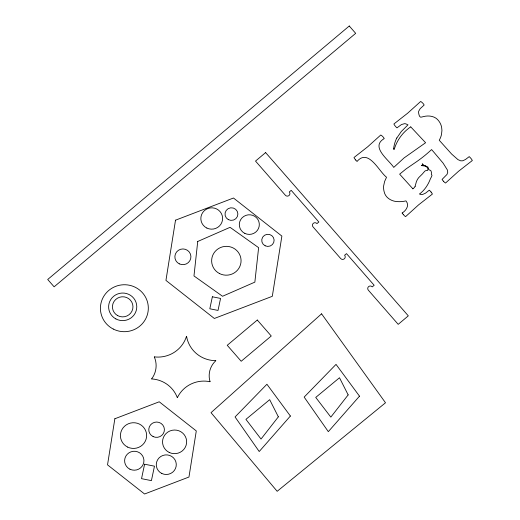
<?xml version="1.0" encoding="UTF-8"?>
<svg xmlns="http://www.w3.org/2000/svg" width="520" height="520" viewBox="0 0 520 520"><rect width="100%" height="100%" fill="white"/><g stroke="black" fill="none" stroke-linecap="round" stroke-linejoin="round"><path stroke-width="0.78" d="M415.097 186.316L415.916 183.404A14.3 14.014 -4.6 0 1 418.828 177.508L422.403 173.959A12.974 12.714 -4.6 0 0 423.026 173.206L424.788 171.178A3.361 3.289 -4.6 0 1 425.243 170.892L425.399 170.82A5.785 5.668 -4.6 0 1 427.661 170.372C428.876 167.967 426.017 165.977 423.865 165.874A9.887 9.691 -4.6 0 0 423.495 165.847L422.051 165.64M177.385 397.637L178.003 396.422A29.224 28.639 -4.6 0 1 210.002 381.719M394.108 149.175L393.523 149.045M396.832 138.008L401.297 131.515L407.999 124.846L405.932 123.909A5.408 5.298 -4.6 0 0 404.469 123.682L401.447 124.553L396.975 127.874A10.979 10.758 -4.6 0 1 395.882 126.802L395.571 126.451A10.946 10.725 -4.6 0 1 393.881 123.981L407.628 113.224L420.667 101.465A9.191 9.009 -4.6 0 1 422.578 102.973L423.235 103.656A5.713 5.596 -4.6 0 1 424.144 105.047L420.193 108.641L418.704 111.228A4.66 4.563 -4.6 0 0 418.554 112.19C418.743 113.893 419.296 118.073 421.571 117.085A29.146 28.561 -4.6 0 1 423.566 116.578C428.994 115.154 435.578 116.162 438.893 121.134A15.814 15.496 -4.6 0 1 441.61 127.205L441.935 130.403L441.506 134.388A21.547 21.112 -4.6 0 1 440.284 138.197L439.263 140.276L451.653 154.07L457.977 159.647L460.766 160.836L462.8 160.771L465.517 159.484L469.203 156.631A10.803 10.582 -4.6 0 1 470.516 157.97L470.984 158.483A8.977 8.801 -4.6 0 1 472.322 160.531L458.543 171.275L445.523 183.047A10.784 10.569 -4.6 0 1 443.437 181.175M402.149 212.999C406.276 210.509 409.695 205.238 405.984 200.883A27.17 26.624 -4.6 0 1 398.209 201.643C392.022 201.662 385.437 198.1 384.131 191.653A17.108 16.77 -4.6 0 1 383.63 185.965L384.612 181.48L386.529 177.242C378.865 171.411 368.478 148.109 357.065 161.415A10.426 10.212 -4.6 0 1 355.973 160.349L355.661 159.998M425.035 165.678L427.895 167.05L428.987 169.904A3.796 3.725 -4.6 0 1 430.255 170.287L430.768 170.671A1.814 1.774 -4.6 0 1 431.035 170.995L431.412 172.322A6.188 6.065 -4.6 0 1 431.392 173.199L431.373 173.414A2.75 2.691 -4.6 0 0 431.399 174.356L431.483 174.408A5.09 4.986 -4.6 0 0 431.659 174.739L431.886 175.194A1.216 1.19 -4.6 0 1 431.964 175.552L431.113 177.528A14.826 14.534 -4.6 0 0 430.469 178.653C428.304 184.626 424.522 190.327 419.536 193.999A5.876 5.759 -4.6 0 0 421.252 194.506A4.719 4.628 -4.6 0 0 422.663 194.441L425.457 193.193L429.293 190.177A11.342 11.115 -4.6 0 1 430.606 191.522L431.074 192.03M410.813 126.945L425.601 142.734L404.092 157.911L393.744 167.408C388.85 159.816 369.98 146.855 384.215 138.6A5.85 5.733 -4.6 0 0 383.318 137.209L382.688 136.506A9.191 9.009 -4.6 0 0 380.757 135.018L367.725 146.763L353.977 157.528A10.946 10.725 -4.6 0 0 355.693 159.965M412.9 188.838L399.653 174.167L406.12 168.883L416.832 161.531A128.063 125.496 -4.6 0 0 430.501 150.566L431.574 149.565L433.693 151.99L443.092 163.124L447.33 169.871L447.733 172.237L447.025 174.408L442.052 179.452A11.941 11.7 -4.6 0 0 443.209 180.921L443.417 181.188M403.279 214.487L403.5 214.74A10.784 10.569 -4.6 0 0 405.574 216.645L418.632 204.828L432.38 194.09A8.977 8.801 -4.6 0 0 431.06 192.042M403.299 214.474A11.342 11.115 -4.6 0 1 402.149 213.005M425.029 165.718A5.324 5.22 -4.6 0 1 422.279 163.937M422.363 163.923A2.945 2.886 -4.6 0 0 423.807 165.588A5.857 5.74 -4.6 0 1 421.506 165.256M422.051 165.646A3.322 3.256 -4.6 0 1 421.493 165.334M415.162 186.355A7.215 7.072 -4.6 0 1 412.874 188.799M393.582 149.013A34.307 33.618 -4.6 0 1 396.767 137.976M394.29 149.188A41.984 41.145 -4.6 0 1 410.735 126.835M151.678 378.937A29.224 28.639 -4.6 0 1 177.307 397.637M154.31 356.941A22.555 22.1 -4.6 0 1 151.645 378.872M186.492 336.323A29.731 29.133 -4.6 0 1 154.356 356.882M215.755 360.659A29.731 29.133 -4.6 0 1 186.576 336.329M210.054 381.667A21.014 20.599 -4.6 0 1 215.787 360.731M197.73 241.469L193.973 275.945L222.534 296.27L254.858 282.132L258.622 247.663L230.055 227.331L197.73 241.469M114.855 418.756L107.53 464.861L144.586 494L188.962 477.035L196.287 430.931L159.231 401.791L114.855 418.756M175.513 220.181L165.945 280.404L214.344 318.468L272.311 296.309L281.879 236.087L233.48 198.016L175.513 220.181M144.593 464.204L141.537 478.66L151.411 480.636L154.466 466.18L144.593 464.204M212.362 296.784L209.82 308.789L218.023 310.427L220.558 298.428L212.362 296.784M278.35 416.832L261.027 439.049L245.928 419.361L269.685 399.678L278.35 416.832M348.16 394.894L330.837 417.112L315.738 397.423L339.495 377.748L348.16 394.894M290.387 416.032L259.214 451.522L235.053 416.956L266.929 384.248L290.387 416.032M359.489 396.168L328.315 431.659L304.155 397.091L336.031 364.384L359.489 396.168M321.581 313.827L211.029 412.666L277.173 491.303L385.502 402.779L321.581 313.827M349.265 26L47.704 279.481L54.119 286.819L355.68 33.339L349.265 26M265.616 152.594L255.515 161.083L285.382 195.254A2.574 2.522 -4.6 0 0 289.01 195.52A2.574 2.522 -4.6 0 0 289.296 191.964L291.207 190.359L318.858 221.994L316.947 223.6A2.574 2.522 -4.6 0 0 313.32 223.333A2.574 2.522 -4.6 0 0 313.034 226.895L340.685 258.531A2.574 2.522 -4.6 0 0 344.318 258.804A2.574 2.522 -4.6 0 0 344.604 255.242L346.515 253.636L374.166 285.272L372.255 286.877A2.574 2.522 -4.6 0 0 368.628 286.611A2.574 2.522 -4.6 0 0 368.342 290.173L398.203 324.344L408.304 315.855L265.616 152.594M257.296 320.034L227.24 345.293L241.196 361.263L271.252 335.998L257.296 320.034M129.954 469.216A9.665 9.471 -4.6 0 0 143.923 460.129A9.665 9.471 -4.6 0 0 128.953 452.842A9.665 9.471 -4.6 0 0 129.954 469.216M127.666 447.096A13.117 12.857 -4.6 0 0 146.62 434.772A13.117 12.857 -4.6 0 0 126.302 424.873A13.117 12.857 -4.6 0 0 127.666 447.096M153.095 436.572A7.819 7.663 -4.6 0 0 164.392 429.221A7.819 7.663 -4.6 0 0 152.282 423.325A7.819 7.663 -4.6 0 0 153.095 436.572M169.202 452.433A12.058 11.817 -4.6 0 0 186.628 441.103A12.058 11.817 -4.6 0 0 167.953 432.003A12.058 11.817 -4.6 0 0 169.202 452.433M161.805 473.466A10.004 9.802 -4.6 0 0 176.267 464.061A10.004 9.802 -4.6 0 0 160.765 456.515A10.004 9.802 -4.6 0 0 161.805 473.466M113.276 329.056A23.953 23.471 -4.6 0 0 148.304 307.151A23.953 23.471 -4.6 0 0 111.534 288.438A23.953 23.471 -4.6 0 0 113.276 329.056M117.728 315.647A10.27 10.062 -4.6 0 0 132.964 306.611A10.27 10.062 -4.6 0 0 117.409 298.22A10.27 10.062 -4.6 0 0 117.728 315.647M115.882 318.923A14.079 13.793 -4.6 0 0 136.773 306.534A14.079 13.793 -4.6 0 0 115.447 295.029A14.079 13.793 -4.6 0 0 115.882 318.923M179.303 263.861A8.027 7.865 -4.6 0 0 190.905 256.315A8.027 7.865 -4.6 0 0 178.471 250.263A8.027 7.865 -4.6 0 0 179.303 263.861M206.863 228.059A10.894 10.673 -4.6 0 0 222.599 217.822A10.894 10.673 -4.6 0 0 205.732 209.606A10.894 10.673 -4.6 0 0 206.863 228.059M244.842 233.383A10.01 9.809 -4.6 0 0 259.311 223.971A10.01 9.809 -4.6 0 0 243.802 216.417A10.01 9.809 -4.6 0 0 244.842 233.383M265.155 245.797A6.201 6.077 -4.6 0 0 274.118 239.967A6.201 6.077 -4.6 0 0 264.511 235.294A6.201 6.077 -4.6 0 0 265.155 245.797M228.286 219.596A6.442 6.312 -4.6 0 0 237.881 213.993A6.442 6.312 -4.6 0 0 228.163 208.663A6.442 6.312 -4.6 0 0 228.286 219.596M219.505 273.559A14.723 14.43 -4.6 0 0 241.059 260.137A14.723 14.43 -4.6 0 0 218.484 248.593A14.723 14.43 -4.6 0 0 219.505 273.559"/></g></svg>
